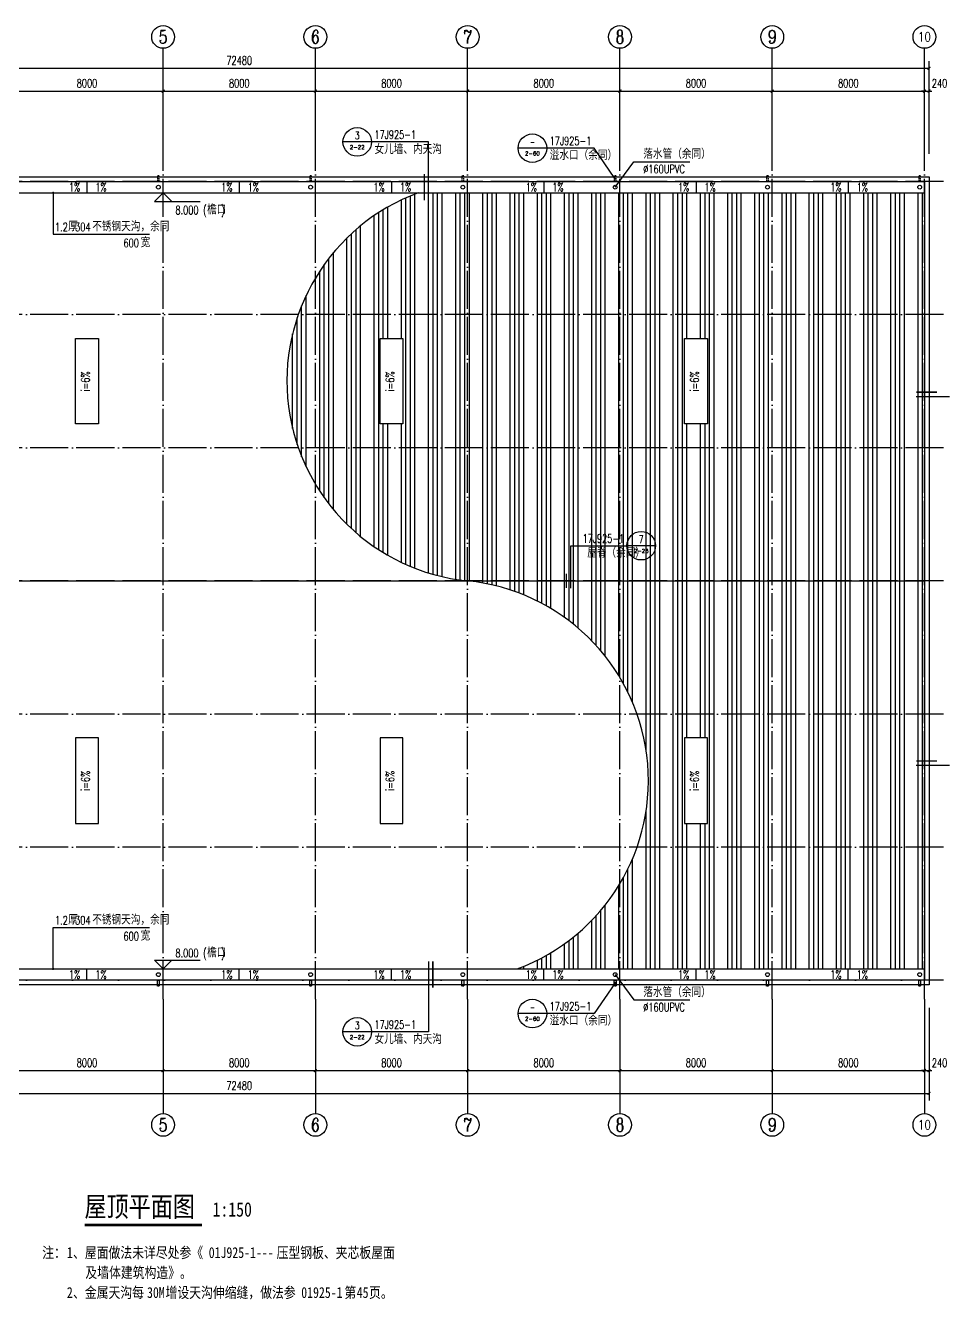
# Model space of a CAD drawing. Extents: x -16809 to 109341, y -15901 to 593582.
# Drawn here: x 30260 to 78490, y 222524 to 289508 of the extents above; entities that cross this region are included whole.
import ezdxf
from ezdxf.enums import TextEntityAlignment as Align

# ---------------------------------------------------------------- set-up
doc = ezdxf.new("R2010")
doc.units = 0
doc.header["$LTSCALE"] = 1000
doc.header["$MEASUREMENT"] = 0
doc.linetypes.add('DASH', pattern=[0.35, 0.25, -0.1])
doc.linetypes.add('DOTE', pattern=[2.42, 2, -0.2, 0.02, -0.2])
doc.layers.get('Defpoints').update_dxf_attribs({"color": 250})
for name, color, linetype in [('0 - 屋顶', 150, 'Continuous'), ('2D_ROOF', 150, 'Continuous'), ('AXIS', 171, 'Continuous'), ('AXIS_TEXT', 7, 'Continuous'), ('DIM_ELEV', 171, 'Continuous'), ('DIM_IDEN', 150, 'Continuous'), ('DIM_LEAD', 171, 'Continuous'), ('DIM_SYMB', 171, 'Continuous'), ('DOTE', 14, 'DOTE'), ('PUB_TEXT', 7, 'Continuous'), ('ROOF', 150, 'Continuous'), ('立面线', 7, 'Continuous')]:
    doc.layers.add(name, color=color, linetype=linetype)
doc.styles.add('_TCH_AXIS', font='COMPLEX', dxfattribs={"bigfont": 'GBCBIG'})
doc.styles.add('_TCH_DIM', font='SIMPLEX', dxfattribs={"bigfont": 'GBCBIG'})
doc.styles.add('_TCH_DIM_T3', font='SIMPLEX', dxfattribs={"width": 0.705882, "bigfont": 'GBCBIG'})
doc.styles.add('_TCH_LABEL', font='COMPLEX', dxfattribs={"bigfont": 'GBCBIG'})
doc.styles.add('COMPLEX', font='COMPLEX')
doc.styles.add('宋体', font='', dxfattribs={"width": 0.8})
doc.styles.get('宋体').set_extended_font_data('SimSun')
doc.dimstyles.new('_TCH_ARCH&&150', dxfattribs={"dimtxt": 446.25, "dimasz": 150, "dimexe": 375, "dimexo": 450, "dimgap": 189.375, "dimtad": 1, "dimdec": 0, "dimzin": 0, "dimdsep": 46, "dimtxsty": '_TCH_DIM_T3', "dimblk": 'ARCHTICK', "dimcen": 0.09, "dimclrt": 7, "dimazin": 2, "dimtfac": 1, "dimtdec": 0, "dimtix": 1, "dimtmove": 2, "dimatfit": 3, "dimfxl": 0, "dimtolj": 1, "dimtzin": 0, "dimarcsym": 0})

# ---------------------------------------------------------------- blocks, each defined once
blk = doc.blocks.new('_AXISO')
blk.add_circle((0, 0), 0.5)
at = {"layer": 'AXIS_TEXT', "style": 'COMPLEX', "width": 1.041667}
blk.add_attdef('A', text='', height=0.56, dxfattribs=at).set_placement((-0.25, -0.28), (0.25, -0.28), align=Align.FIT)
blk = doc.blocks.new('_ArchTick')
at = {"color": 0, "linetype": 'ByBlock', "const_width": 0.4}
blk.add_lwpolyline([(-0.5, -0.5), (0.5, 0.5)], dxfattribs=at)
blk = doc.blocks.new('*D295')
at = {"layer": 'AXIS', "color": 0, "lineweight": -2}
for p, q in [((5250, 237858), (5250, 232983)), ((77730, 237858), (77730, 232983)), ((5250, 233358), (77730, 233358))]:
    blk.add_line(p, q, dxfattribs=at)
at = {"layer": 'Defpoints', "color": 0}
for p in [(5250, 238308), (77730, 238308), (77730, 233358)]:
    blk.add_point(p, dxfattribs=at)
at = {"layer": 'AXIS', "color": 0, "lineweight": -2, "xscale": 150, "yscale": 150, "zscale": 150, "rotation": 180}
blk.add_blockref('_ArchTick', (5250, 233358), dxfattribs=at)
at = {"layer": 'AXIS', "color": 0, "lineweight": -2, "xscale": 150, "yscale": 150, "zscale": 150}
blk.add_blockref('_ArchTick', (77730, 233358), dxfattribs=at)
at = {"layer": 'AXIS', "color": 7, "insert": (41490, 233770), "char_height": 446.2, "attachment_point": 5, "style": '_TCH_DIM_T3'}
blk.add_mtext('\\A1;72480', dxfattribs=at)
blk = doc.blocks.new('*D300')
at = {"layer": 'AXIS', "color": 0, "lineweight": -2}
for p, q in [((29490, 237858), (29490, 234183)), ((37490, 237858), (37490, 234183)), ((29490, 234558), (37490, 234558))]:
    blk.add_line(p, q, dxfattribs=at)
at = {"layer": 'Defpoints', "color": 0}
for p in [(29490, 238308), (37490, 238308), (37490, 234558)]:
    blk.add_point(p, dxfattribs=at)
at = {"layer": 'AXIS', "color": 0, "lineweight": -2, "xscale": 150, "yscale": 150, "zscale": 150, "rotation": 180}
blk.add_blockref('_ArchTick', (29490, 234558), dxfattribs=at)
at = {"layer": 'AXIS', "color": 0, "lineweight": -2, "xscale": 150, "yscale": 150, "zscale": 150}
blk.add_blockref('_ArchTick', (37490, 234558), dxfattribs=at)
at = {"layer": 'AXIS', "color": 7, "insert": (33490, 234970), "char_height": 446.2, "attachment_point": 5, "style": '_TCH_DIM_T3'}
blk.add_mtext('\\A1;8000', dxfattribs=at)
blk = doc.blocks.new('*D301')
at = {"layer": 'AXIS', "color": 0, "lineweight": -2}
for p, q in [((37490, 237858), (37490, 234183)), ((45490, 237858), (45490, 234183)), ((37490, 234558), (45490, 234558))]:
    blk.add_line(p, q, dxfattribs=at)
at = {"layer": 'Defpoints', "color": 0}
for p in [(37490, 238308), (45490, 238308), (45490, 234558)]:
    blk.add_point(p, dxfattribs=at)
at = {"layer": 'AXIS', "color": 0, "lineweight": -2, "xscale": 150, "yscale": 150, "zscale": 150, "rotation": 180}
blk.add_blockref('_ArchTick', (37490, 234558), dxfattribs=at)
at = {"layer": 'AXIS', "color": 0, "lineweight": -2, "xscale": 150, "yscale": 150, "zscale": 150}
blk.add_blockref('_ArchTick', (45490, 234558), dxfattribs=at)
at = {"layer": 'AXIS', "color": 7, "insert": (41490, 234970), "char_height": 446.2, "attachment_point": 5, "style": '_TCH_DIM_T3'}
blk.add_mtext('\\A1;8000', dxfattribs=at)
blk = doc.blocks.new('*D302')
at = {"layer": 'AXIS', "color": 0, "lineweight": -2}
for p, q in [((45490, 237858), (45490, 234183)), ((53490, 237858), (53490, 234183)), ((45490, 234558), (53490, 234558))]:
    blk.add_line(p, q, dxfattribs=at)
at = {"layer": 'Defpoints', "color": 0}
for p in [(45490, 238308), (53490, 238308), (53490, 234558)]:
    blk.add_point(p, dxfattribs=at)
at = {"layer": 'AXIS', "color": 0, "lineweight": -2, "xscale": 150, "yscale": 150, "zscale": 150, "rotation": 180}
blk.add_blockref('_ArchTick', (45490, 234558), dxfattribs=at)
at = {"layer": 'AXIS', "color": 0, "lineweight": -2, "xscale": 150, "yscale": 150, "zscale": 150}
blk.add_blockref('_ArchTick', (53490, 234558), dxfattribs=at)
at = {"layer": 'AXIS', "color": 7, "insert": (49490, 234970), "char_height": 446.2, "attachment_point": 5, "style": '_TCH_DIM_T3'}
blk.add_mtext('\\A1;8000', dxfattribs=at)
blk = doc.blocks.new('*D303')
at = {"layer": 'AXIS', "color": 0, "lineweight": -2}
for p, q in [((53490, 237858), (53490, 234183)), ((61490, 237858), (61490, 234183)), ((53490, 234558), (61490, 234558))]:
    blk.add_line(p, q, dxfattribs=at)
at = {"layer": 'Defpoints', "color": 0}
for p in [(53490, 238308), (61490, 238308), (61490, 234558)]:
    blk.add_point(p, dxfattribs=at)
at = {"layer": 'AXIS', "color": 0, "lineweight": -2, "xscale": 150, "yscale": 150, "zscale": 150, "rotation": 180}
blk.add_blockref('_ArchTick', (53490, 234558), dxfattribs=at)
at = {"layer": 'AXIS', "color": 0, "lineweight": -2, "xscale": 150, "yscale": 150, "zscale": 150}
blk.add_blockref('_ArchTick', (61490, 234558), dxfattribs=at)
at = {"layer": 'AXIS', "color": 7, "insert": (57490, 234970), "char_height": 446.2, "attachment_point": 5, "style": '_TCH_DIM_T3'}
blk.add_mtext('\\A1;8000', dxfattribs=at)
blk = doc.blocks.new('*D304')
at = {"layer": 'AXIS', "color": 0, "lineweight": -2}
for p, q in [((61490, 237858), (61490, 234183)), ((69490, 237858), (69490, 234183)), ((61490, 234558), (69490, 234558))]:
    blk.add_line(p, q, dxfattribs=at)
at = {"layer": 'Defpoints', "color": 0}
for p in [(61490, 238308), (69490, 238308), (69490, 234558)]:
    blk.add_point(p, dxfattribs=at)
at = {"layer": 'AXIS', "color": 0, "lineweight": -2, "xscale": 150, "yscale": 150, "zscale": 150, "rotation": 180}
blk.add_blockref('_ArchTick', (61490, 234558), dxfattribs=at)
at = {"layer": 'AXIS', "color": 0, "lineweight": -2, "xscale": 150, "yscale": 150, "zscale": 150}
blk.add_blockref('_ArchTick', (69490, 234558), dxfattribs=at)
at = {"layer": 'AXIS', "color": 7, "insert": (65490, 234970), "char_height": 446.2, "attachment_point": 5, "style": '_TCH_DIM_T3'}
blk.add_mtext('\\A1;8000', dxfattribs=at)
blk = doc.blocks.new('*D305')
at = {"layer": 'AXIS', "color": 0, "lineweight": -2}
for p, q in [((69490, 237858), (69490, 234183)), ((77490, 237858), (77490, 234183)), ((69490, 234558), (77490, 234558))]:
    blk.add_line(p, q, dxfattribs=at)
at = {"layer": 'Defpoints', "color": 0}
for p in [(69490, 238308), (77490, 238308), (77490, 234558)]:
    blk.add_point(p, dxfattribs=at)
at = {"layer": 'AXIS', "color": 0, "lineweight": -2, "xscale": 150, "yscale": 150, "zscale": 150, "rotation": 180}
blk.add_blockref('_ArchTick', (69490, 234558), dxfattribs=at)
at = {"layer": 'AXIS', "color": 0, "lineweight": -2, "xscale": 150, "yscale": 150, "zscale": 150}
blk.add_blockref('_ArchTick', (77490, 234558), dxfattribs=at)
at = {"layer": 'AXIS', "color": 7, "insert": (73490, 234970), "char_height": 446.2, "attachment_point": 5, "style": '_TCH_DIM_T3'}
blk.add_mtext('\\A1;8000', dxfattribs=at)
blk = doc.blocks.new('*D306')
at = {"layer": 'AXIS', "color": 0, "lineweight": -2}
for p, q in [((77490, 237858), (77490, 234183)), ((77730, 237858), (77730, 234183)), ((77490, 234558), (77340, 234558)), ((77490, 234558), (77730, 234558)), ((77730, 234558), (77880, 234558))]:
    blk.add_line(p, q, dxfattribs=at)
at = {"layer": 'Defpoints', "color": 0}
for p in [(77490, 238308), (77730, 238308), (77730, 234558)]:
    blk.add_point(p, dxfattribs=at)
at = {"layer": 'AXIS', "color": 0, "lineweight": -2, "xscale": 150, "yscale": 150, "zscale": 150}
blk.add_blockref('_ArchTick', (77490, 234558), dxfattribs=at)
at = {"layer": 'AXIS', "color": 0, "lineweight": -2, "xscale": 150, "yscale": 150, "zscale": 150, "rotation": 180}
blk.add_blockref('_ArchTick', (77730, 234558), dxfattribs=at)
at = {"layer": 'AXIS', "color": 7, "insert": (78285, 234970), "char_height": 446.2, "attachment_point": 5, "style": '_TCH_DIM_T3'}
blk.add_mtext('\\A1;240', dxfattribs=at)
blk = doc.blocks.new('*D307')
at = {"layer": 'AXIS', "color": 0, "lineweight": -2}
for p, q in [((5250, 282758), (5250, 287633)), ((77730, 282758), (77730, 287633)), ((5250, 287258), (77730, 287258))]:
    blk.add_line(p, q, dxfattribs=at)
at = {"layer": 'Defpoints', "color": 0}
for p in [(77730, 287258), (5250, 282308), (77730, 282308)]:
    blk.add_point(p, dxfattribs=at)
at = {"layer": 'AXIS', "color": 0, "lineweight": -2, "xscale": 150, "yscale": 150, "zscale": 150, "rotation": 180}
blk.add_blockref('_ArchTick', (5250, 287258), dxfattribs=at)
at = {"layer": 'AXIS', "color": 0, "lineweight": -2, "xscale": 150, "yscale": 150, "zscale": 150}
blk.add_blockref('_ArchTick', (77730, 287258), dxfattribs=at)
at = {"layer": 'AXIS', "color": 7, "insert": (41490, 287670), "char_height": 446.2, "attachment_point": 5, "style": '_TCH_DIM_T3'}
blk.add_mtext('\\A1;72480', dxfattribs=at)
blk = doc.blocks.new('*D312')
at = {"layer": 'AXIS', "color": 0, "lineweight": -2}
for p, q in [((29490, 282758), (29490, 286433)), ((29490, 286058), (37490, 286058)), ((37490, 282758), (37490, 286433))]:
    blk.add_line(p, q, dxfattribs=at)
at = {"layer": 'Defpoints', "color": 0}
for p in [(37490, 286058), (29490, 282308), (37490, 282308)]:
    blk.add_point(p, dxfattribs=at)
at = {"layer": 'AXIS', "color": 0, "lineweight": -2, "xscale": 150, "yscale": 150, "zscale": 150, "rotation": 180}
blk.add_blockref('_ArchTick', (29490, 286058), dxfattribs=at)
at = {"layer": 'AXIS', "color": 0, "lineweight": -2, "xscale": 150, "yscale": 150, "zscale": 150}
blk.add_blockref('_ArchTick', (37490, 286058), dxfattribs=at)
at = {"layer": 'AXIS', "color": 7, "insert": (33490, 286470), "char_height": 446.2, "attachment_point": 5, "style": '_TCH_DIM_T3'}
blk.add_mtext('\\A1;8000', dxfattribs=at)
blk = doc.blocks.new('*D313')
at = {"layer": 'AXIS', "color": 0, "lineweight": -2}
for p, q in [((37490, 282758), (37490, 286433)), ((37490, 286058), (45490, 286058)), ((45490, 282758), (45490, 286433))]:
    blk.add_line(p, q, dxfattribs=at)
at = {"layer": 'Defpoints', "color": 0}
for p in [(45490, 286058), (37490, 282308), (45490, 282308)]:
    blk.add_point(p, dxfattribs=at)
at = {"layer": 'AXIS', "color": 0, "lineweight": -2, "xscale": 150, "yscale": 150, "zscale": 150, "rotation": 180}
blk.add_blockref('_ArchTick', (37490, 286058), dxfattribs=at)
at = {"layer": 'AXIS', "color": 0, "lineweight": -2, "xscale": 150, "yscale": 150, "zscale": 150}
blk.add_blockref('_ArchTick', (45490, 286058), dxfattribs=at)
at = {"layer": 'AXIS', "color": 7, "insert": (41490, 286470), "char_height": 446.2, "attachment_point": 5, "style": '_TCH_DIM_T3'}
blk.add_mtext('\\A1;8000', dxfattribs=at)
blk = doc.blocks.new('*D314')
at = {"layer": 'AXIS', "color": 0, "lineweight": -2}
for p, q in [((45490, 282758), (45490, 286433)), ((45490, 286058), (53490, 286058)), ((53490, 282758), (53490, 286433))]:
    blk.add_line(p, q, dxfattribs=at)
at = {"layer": 'Defpoints', "color": 0}
for p in [(53490, 286058), (45490, 282308), (53490, 282308)]:
    blk.add_point(p, dxfattribs=at)
at = {"layer": 'AXIS', "color": 0, "lineweight": -2, "xscale": 150, "yscale": 150, "zscale": 150, "rotation": 180}
blk.add_blockref('_ArchTick', (45490, 286058), dxfattribs=at)
at = {"layer": 'AXIS', "color": 0, "lineweight": -2, "xscale": 150, "yscale": 150, "zscale": 150}
blk.add_blockref('_ArchTick', (53490, 286058), dxfattribs=at)
at = {"layer": 'AXIS', "color": 7, "insert": (49490, 286470), "char_height": 446.2, "attachment_point": 5, "style": '_TCH_DIM_T3'}
blk.add_mtext('\\A1;8000', dxfattribs=at)
blk = doc.blocks.new('*D315')
at = {"layer": 'AXIS', "color": 0, "lineweight": -2}
for p, q in [((53490, 282758), (53490, 286433)), ((53490, 286058), (61490, 286058)), ((61490, 282758), (61490, 286433))]:
    blk.add_line(p, q, dxfattribs=at)
at = {"layer": 'Defpoints', "color": 0}
for p in [(61490, 286058), (53490, 282308), (61490, 282308)]:
    blk.add_point(p, dxfattribs=at)
at = {"layer": 'AXIS', "color": 0, "lineweight": -2, "xscale": 150, "yscale": 150, "zscale": 150, "rotation": 180}
blk.add_blockref('_ArchTick', (53490, 286058), dxfattribs=at)
at = {"layer": 'AXIS', "color": 0, "lineweight": -2, "xscale": 150, "yscale": 150, "zscale": 150}
blk.add_blockref('_ArchTick', (61490, 286058), dxfattribs=at)
at = {"layer": 'AXIS', "color": 7, "insert": (57490, 286470), "char_height": 446.2, "attachment_point": 5, "style": '_TCH_DIM_T3'}
blk.add_mtext('\\A1;8000', dxfattribs=at)
blk = doc.blocks.new('*D316')
at = {"layer": 'AXIS', "color": 0, "lineweight": -2}
for p, q in [((61490, 282758), (61490, 286433)), ((61490, 286058), (69490, 286058)), ((69490, 282758), (69490, 286433))]:
    blk.add_line(p, q, dxfattribs=at)
at = {"layer": 'Defpoints', "color": 0}
for p in [(69490, 286058), (61490, 282308), (69490, 282308)]:
    blk.add_point(p, dxfattribs=at)
at = {"layer": 'AXIS', "color": 0, "lineweight": -2, "xscale": 150, "yscale": 150, "zscale": 150, "rotation": 180}
blk.add_blockref('_ArchTick', (61490, 286058), dxfattribs=at)
at = {"layer": 'AXIS', "color": 0, "lineweight": -2, "xscale": 150, "yscale": 150, "zscale": 150}
blk.add_blockref('_ArchTick', (69490, 286058), dxfattribs=at)
at = {"layer": 'AXIS', "color": 7, "insert": (65490, 286470), "char_height": 446.2, "attachment_point": 5, "style": '_TCH_DIM_T3'}
blk.add_mtext('\\A1;8000', dxfattribs=at)
blk = doc.blocks.new('*D317')
at = {"layer": 'AXIS', "color": 0, "lineweight": -2}
for p, q in [((69490, 282758), (69490, 286433)), ((69490, 286058), (77490, 286058)), ((77490, 282758), (77490, 286433))]:
    blk.add_line(p, q, dxfattribs=at)
at = {"layer": 'Defpoints', "color": 0}
for p in [(77490, 286058), (69490, 282308), (77490, 282308)]:
    blk.add_point(p, dxfattribs=at)
at = {"layer": 'AXIS', "color": 0, "lineweight": -2, "xscale": 150, "yscale": 150, "zscale": 150, "rotation": 180}
blk.add_blockref('_ArchTick', (69490, 286058), dxfattribs=at)
at = {"layer": 'AXIS', "color": 0, "lineweight": -2, "xscale": 150, "yscale": 150, "zscale": 150}
blk.add_blockref('_ArchTick', (77490, 286058), dxfattribs=at)
at = {"layer": 'AXIS', "color": 7, "insert": (73490, 286470), "char_height": 446.2, "attachment_point": 5, "style": '_TCH_DIM_T3'}
blk.add_mtext('\\A1;8000', dxfattribs=at)
blk = doc.blocks.new('*D318')
at = {"layer": 'AXIS', "color": 0, "lineweight": -2}
for p, q in [((77490, 286058), (77340, 286058)), ((77490, 282758), (77490, 286433)), ((77490, 286058), (77730, 286058)), ((77730, 282758), (77730, 286433)), ((77730, 286058), (77880, 286058))]:
    blk.add_line(p, q, dxfattribs=at)
at = {"layer": 'Defpoints', "color": 0}
for p in [(77730, 286058), (77490, 282308), (77730, 282308)]:
    blk.add_point(p, dxfattribs=at)
at = {"layer": 'AXIS', "color": 0, "lineweight": -2, "xscale": 150, "yscale": 150, "zscale": 150}
blk.add_blockref('_ArchTick', (77490, 286058), dxfattribs=at)
at = {"layer": 'AXIS', "color": 0, "lineweight": -2, "xscale": 150, "yscale": 150, "zscale": 150, "rotation": 180}
blk.add_blockref('_ArchTick', (77730, 286058), dxfattribs=at)
at = {"layer": 'AXIS', "color": 7, "insert": (78285, 286470), "char_height": 446.2, "attachment_point": 5, "style": '_TCH_DIM_T3'}
blk.add_mtext('\\A1;240', dxfattribs=at)

msp = doc.modelspace()

# ---------------------------------------------------------------- hatches: boundary and pattern name
at = {"layer": '立面线'}
h = msp.add_hatch(dxfattribs=at)
h.set_pattern_fill('ANSI34,_O', color=250, scale=150, angle=45)
h.set_pattern_definition([(90, (-4e-12, 25847.2), (-1428.75, 3e-13), []), (90, (238.1, 26085.3), (-1428.75, 3e-13), []), (90, (476.3, 26323.4), (-1428.75, 3e-13), []), (90, (714.4, 26561.5), (-1428.75, 3e-13), [])])
h.paths.add_polyline_path([(77490.2, 280707.7), (50892.5, 280707.7, 0.7953565), (53490.2, 260307.7), (77490.2, 260307.7)])
h.paths.add_polyline_path([(66090.2, 268557.7), (64890.2, 268557.7), (64890.2, 273057.7), (66090.2, 273057.7)], flags=16)
h.paths.add_polyline_path([(50090.2, 268557.7), (48890.2, 268557.7), (48890.2, 273057.7), (50090.2, 273057.7)], flags=16)
h.paths.add_polyline_path([(77490.2, 260307.7), (53490.2, 260307.7, -0.7953565), (56087.9, 239907.7), (77490.2, 239907.7)])
h.paths.add_polyline_path([(66090.2, 252057.7), (66090.2, 247557.7), (64890.2, 247557.7), (64890.2, 252057.7)], flags=16)
h.paths.add_polyline_path([(65744.3, 249156.1), (65744.3, 250459.2), (65074.9, 250459.2), (65074.9, 249156.1)], flags=8)

# ---------------------------------------------------------------- linework, layer by layer
at = {"color": 6, "linetype": 'DASH', "ltscale": 0.3}
for points in [[(37290.2, 281607.7), (37190.2, 281607.7), (37190.2, 281307.7), (37290.2, 281307.7)], [(45290.2, 281607.7), (45190.2, 281607.7), (45190.2, 281307.7), (45290.2, 281307.7)], [(53290.2, 281607.7), (53190.2, 281607.7), (53190.2, 281307.7), (53290.2, 281307.7)], [(61290.2, 281607.7), (61190.2, 281607.7), (61190.2, 281307.7), (61290.2, 281307.7)], [(69290.2, 281607.7), (69190.2, 281607.7), (69190.2, 281307.7), (69290.2, 281307.7)], [(77290.2, 281607.7), (77190.2, 281607.7), (77190.2, 281307.7), (77290.2, 281307.7)], [(37290.2, 239007.7), (37190.2, 239007.7), (37190.2, 239307.7), (37290.2, 239307.7)], [(45290.2, 239007.7), (45190.2, 239007.7), (45190.2, 239307.7), (45290.2, 239307.7)], [(53290.2, 239007.7), (53190.2, 239007.7), (53190.2, 239307.7), (53290.2, 239307.7)], [(61290.2, 239007.7), (61190.2, 239007.7), (61190.2, 239307.7), (61290.2, 239307.7)], [(69290.2, 239007.7), (69190.2, 239007.7), (69190.2, 239307.7), (69290.2, 239307.7)], [(77290.2, 239007.7), (77190.2, 239007.7), (77190.2, 239307.7), (77290.2, 239307.7)]]:
    msp.add_lwpolyline(points, close=True, dxfattribs=at)
at = {"color": 6}
for centre in [(37240.2, 281007.7), (45240.2, 281007.7), (53240.2, 281007.7), (61240.2, 281007.7), (69240.2, 281007.7), (77240.2, 281007.7), (37240.2, 239607.7), (45240.2, 239607.7), (53240.2, 239607.7), (61240.2, 239607.7), (69240.2, 239607.7), (77240.2, 239607.7)]:
    msp.add_circle(centre, 100, dxfattribs=at)
at = {"layer": '0 - 屋顶'}
for p, q in [((33490.2, 281307.7), (33490.2, 280707.7)), ((41490.2, 281307.7), (41490.2, 280707.7)), ((49490.2, 281307.7), (49490.2, 280707.7)), ((57490.2, 281307.7), (57490.2, 280707.7)), ((65490.2, 281307.7), (65490.2, 280707.7)), ((73490.2, 281307.7), (73490.2, 280707.7)), ((33490.2, 239307.7), (33490.2, 239907.7)), ((41490.2, 239307.7), (41490.2, 239907.7)), ((49490.2, 239307.7), (49490.2, 239907.7)), ((57490.2, 239307.7), (57490.2, 239907.7)), ((65490.2, 239307.7), (65490.2, 239907.7)), ((73490.2, 239307.7), (73490.2, 239907.7))]:
    msp.add_line(p, q, dxfattribs=at)
at = {"layer": '2D_ROOF'}
for points in [[(34090.2, 273057.7), (34090.2, 268557.7), (32890.2, 268557.7), (32890.2, 273057.7)], [(50090.2, 273057.7), (50090.2, 268557.7), (48890.2, 268557.7), (48890.2, 273057.7)], [(66090.2, 273057.7), (66090.2, 268557.7), (64890.2, 268557.7), (64890.2, 273057.7)], [(34090.2, 247557.7), (34090.2, 252057.7), (32890.2, 252057.7), (32890.2, 247557.7)], [(50090.2, 247557.7), (50090.2, 252057.7), (48890.2, 252057.7), (48890.2, 247557.7)], [(66090.2, 247557.7), (66090.2, 252057.7), (64890.2, 252057.7), (64890.2, 247557.7)]]:
    msp.add_lwpolyline(points, close=True, dxfattribs=at)
at = {"layer": 'AXIS'}
for p, q in [((37490.2, 282307.7), (37490.2, 288307.7)), ((45490.2, 282307.7), (45490.2, 288307.7)), ((53490.2, 282307.7), (53490.2, 288307.7)), ((61490.2, 282307.7), (61490.2, 288307.7)), ((69490.2, 282307.7), (69490.2, 288307.7)), ((77490.2, 282307.7), (77490.2, 288307.7)), ((37490.2, 238307.7), (37490.2, 232307.7)), ((45490.2, 238307.7), (45490.2, 232307.7)), ((53490.2, 238307.7), (53490.2, 232307.7)), ((61490.2, 238307.7), (61490.2, 232307.7)), ((69490.2, 238307.7), (69490.2, 232307.7)), ((77490.2, 238307.7), (77490.2, 232307.7))]:
    msp.add_line(p, q, dxfattribs=at)
at = {"layer": 'DIM_ELEV'}
for p, q in [((37490.2, 280707.7), (37040.2, 280257.7)), ((37490.2, 280707.7), (37940.2, 280257.7)), ((37040.2, 280257.7), (39440.2, 280257.7)), ((37490.2, 239907.7), (37040.2, 240357.7)), ((37040.2, 240357.7), (39440.2, 240357.7)), ((37490.2, 239907.7), (37940.2, 240357.7))]:
    msp.add_line(p, q, dxfattribs=at)
at = {"layer": 'DIM_IDEN'}
for p, q in [((48436.8, 283386.6), (46936.8, 283386.6)), ((51436.8, 283386.6), (48436.8, 283386.6)), ((51436.8, 280317.1), (51436.8, 283386.6)), ((57642.8, 283056.5), (56142.8, 283056.5)), ((60140.1, 283056.5), (57642.8, 283056.5)), ((61223.2, 281467.8), (60140.1, 283056.5)), ((77060.3, 270005.2), (78804.1, 270005.2)), ((58904.5, 262155.4), (61858.1, 262155.4)), ((58904.5, 259932.7), (58904.5, 262155.4)), ((63358.1, 262155.4), (61858.1, 262155.4)), ((77060.3, 250610.2), (78804.1, 250610.2)), ((51436.8, 240298.2), (51436.8, 236598)), ((61223.2, 239147.5), (60140.1, 237558.8)), ((57642.8, 237558.8), (56142.8, 237558.8)), ((60140.1, 237558.8), (57642.8, 237558.8)), ((48436.8, 236598), (46936.8, 236598)), ((51436.8, 236598), (48436.8, 236598))]:
    msp.add_line(p, q, dxfattribs=at)
at = {"layer": 'DIM_IDEN', "const_width": 75}
for points in [[(51211.8, 280317.1), (51211.8, 281698.2)], [(77060.3, 270230.2), (78155.7, 270230.2)], [(58679.5, 259932.7), (58679.5, 260682.7)], [(77060.3, 250835.2), (78155.7, 250835.2)], [(51661.8, 240298.2), (51661.8, 238917.1)]]:
    msp.add_lwpolyline(points, dxfattribs=at)
at = {"layer": 'DIM_IDEN'}
for centre, radius in [((47686.8, 283386.6), 750), ((56892.8, 283056.5), 750), ((61240.1, 281442.9), 30.1), ((62608.1, 262155.4), 750), ((61240.1, 239172.4), 30.1), ((56892.8, 237558.8), 750), ((47686.8, 236598), 750)]:
    msp.add_circle(centre, radius, dxfattribs=at)
at = {"layer": 'DIM_LEAD'}
for p, q in [((61240.2, 281007.7), (62227.8, 282342.3)), ((62227.8, 282342.3), (65163.8, 282342.3)), ((31709.8, 280707.7), (31709.8, 278532.1)), ((31709.8, 278532.1), (36778.1, 278532.1)), ((31709.8, 239907.7), (31709.8, 242083.2)), ((31709.8, 242083.2), (36778.1, 242083.2)), ((61240.2, 239607.7), (62227.8, 238273)), ((62227.8, 238273), (65163.8, 238273))]:
    msp.add_line(p, q, dxfattribs=at)
at = {"layer": 'DIM_LEAD', "const_width": 60}
for points in [[(31709.8, 280737.7, 1), (31709.8, 280677.7, 1)], [(31709.8, 239877.7, 1), (31709.8, 239937.7, 1)]]:
    msp.add_lwpolyline(points, format="xyb", close=True, dxfattribs=at)
at = {"layer": 'DIM_SYMB'}
for points in [[(32389.9, 281007.7, 0, 0, 0), (30939.9, 281007.7, 120, 0, 0), (30489.9, 281007.7, 0, 0, 0)], [(34590.6, 281007.7, 0, 0, 0), (36040.6, 281007.7, 120, 0, 0), (36490.6, 281007.7, 0, 0, 0)], [(40389.9, 281007.7, 0, 0, 0), (38939.9, 281007.7, 120, 0, 0), (38489.9, 281007.7, 0, 0, 0)], [(42590.6, 281007.7, 0, 0, 0), (44040.6, 281007.7, 120, 0, 0), (44490.6, 281007.7, 0, 0, 0)], [(48389.9, 281007.7, 0, 0, 0), (46939.9, 281007.7, 120, 0, 0), (46489.9, 281007.7, 0, 0, 0)], [(50590.6, 281007.7, 0, 0, 0), (52040.6, 281007.7, 120, 0, 0), (52490.6, 281007.7, 0, 0, 0)], [(56389.9, 281007.7, 0, 0, 0), (54939.9, 281007.7, 120, 0, 0), (54489.9, 281007.7, 0, 0, 0)], [(58590.6, 281007.7, 0, 0, 0), (60040.6, 281007.7, 120, 0, 0), (60490.6, 281007.7, 0, 0, 0)], [(64389.9, 281007.7, 0, 0, 0), (62939.9, 281007.7, 120, 0, 0), (62489.9, 281007.7, 0, 0, 0)], [(66590.6, 281007.7, 0, 0, 0), (68040.6, 281007.7, 120, 0, 0), (68490.6, 281007.7, 0, 0, 0)], [(72389.9, 281007.7, 0, 0, 0), (70939.9, 281007.7, 120, 0, 0), (70489.9, 281007.7, 0, 0, 0)], [(74590.6, 281007.7, 0, 0, 0), (76040.6, 281007.7, 120, 0, 0), (76490.6, 281007.7, 0, 0, 0)], [(33790.2, 269557.7, 0, 0, 0), (33790.2, 271607.7, 120, 0, 0), (33790.2, 272057.7, 0, 0, 0)], [(49790.2, 269557.7, 0, 0, 0), (49790.2, 271607.7, 120, 0, 0), (49790.2, 272057.7, 0, 0, 0)], [(65790.2, 269557.7, 0, 0, 0), (65790.2, 271607.7, 120, 0, 0), (65790.2, 272057.7, 0, 0, 0)], [(33790.2, 251057.7, 0, 0, 0), (33790.2, 249007.7, 120, 0, 0), (33790.2, 248557.7, 0, 0, 0)], [(49790.2, 251057.7, 0, 0, 0), (49790.2, 249007.7, 120, 0, 0), (49790.2, 248557.7, 0, 0, 0)], [(65790.2, 251057.7, 0, 0, 0), (65790.2, 249007.7, 120, 0, 0), (65790.2, 248557.7, 0, 0, 0)], [(32389.9, 239607.7, 0, 0, 0), (30939.9, 239607.7, 120, 0, 0), (30489.9, 239607.7, 0, 0, 0)], [(34590.6, 239607.7, 0, 0, 0), (36040.6, 239607.7, 120, 0, 0), (36490.6, 239607.7, 0, 0, 0)], [(40389.9, 239607.7, 0, 0, 0), (38939.9, 239607.7, 120, 0, 0), (38489.9, 239607.7, 0, 0, 0)], [(42590.6, 239607.7, 0, 0, 0), (44040.6, 239607.7, 120, 0, 0), (44490.6, 239607.7, 0, 0, 0)], [(48389.9, 239607.7, 0, 0, 0), (46939.9, 239607.7, 120, 0, 0), (46489.9, 239607.7, 0, 0, 0)], [(50590.6, 239607.7, 0, 0, 0), (52040.6, 239607.7, 120, 0, 0), (52490.6, 239607.7, 0, 0, 0)], [(56389.9, 239607.7, 0, 0, 0), (54939.9, 239607.7, 120, 0, 0), (54489.9, 239607.7, 0, 0, 0)], [(58590.6, 239607.7, 0, 0, 0), (60040.6, 239607.7, 120, 0, 0), (60490.6, 239607.7, 0, 0, 0)], [(64389.9, 239607.7, 0, 0, 0), (62939.9, 239607.7, 120, 0, 0), (62489.9, 239607.7, 0, 0, 0)], [(66590.6, 239607.7, 0, 0, 0), (68040.6, 239607.7, 120, 0, 0), (68490.6, 239607.7, 0, 0, 0)], [(72389.9, 239607.7, 0, 0, 0), (70939.9, 239607.7, 120, 0, 0), (70489.9, 239607.7, 0, 0, 0)], [(74590.6, 239607.7, 0, 0, 0), (76040.6, 239607.7, 120, 0, 0), (76490.6, 239607.7, 0, 0, 0)]]:
    msp.add_lwpolyline(points, format="xyseb", dxfattribs=at)
at = {"layer": 'DIM_SYMB', "const_width": 140}
msp.add_lwpolyline([(33359.9, 226441.3), (39528.2, 226441.3)], dxfattribs=at)
at = {"layer": 'DOTE'}
for p, q in [((37490.2, 238307.7), (37490.2, 282307.7)), ((45490.2, 238307.7), (45490.2, 282307.7)), ((53490.2, 238307.7), (53490.2, 282307.7)), ((61490.2, 238307.7), (61490.2, 282307.7)), ((69490.2, 238307.7), (69490.2, 282307.7)), ((77490.2, 238307.7), (77490.2, 282307.7)), ((78490.2, 281307.7), (4490.2, 281307.7)), ((78490.2, 274307.7), (4490.2, 274307.7)), ((78490.2, 267307.7), (4490.2, 267307.7)), ((78490.2, 260307.7), (4490.2, 260307.7)), ((78490.2, 253307.7), (4490.2, 253307.7)), ((78490.2, 246307.7), (4490.2, 246307.7)), ((78490.2, 239307.7), (4490.2, 239307.7))]:
    msp.add_line(p, q, dxfattribs=at)
at = {"layer": 'ROOF'}
for p, q in [((5490.2, 280707.7), (77490.2, 280707.7)), ((5490.2, 260307.7), (77490.2, 260307.7)), ((5490.2, 239907.7), (77490.2, 239907.7))]:
    msp.add_line(p, q, dxfattribs=at)
for points in [[(5250.2, 281547.7), (77730.2, 281547.7), (77730.2, 239067.7), (5250.2, 239067.7)], [(5490.2, 281307.7), (77490.2, 281307.7), (77490.2, 239307.7), (5490.2, 239307.7)]]:
    msp.add_lwpolyline(points, close=True, dxfattribs=at)
for centre, start, end in [((54547.2, 270807.7), 110.262552, 264.251405), ((52433.2, 249807.7), 290.262552, 84.251405)]:
    msp.add_arc(centre, 10553.1, start, end, dxfattribs=at)

# ---------------------------------------------------------------- block references
at = {"layer": 'AXIS'}
ref = msp.add_blockref('_AXISO', (37490.2, 288907.7), dxfattribs=dict(at, xscale=1200, yscale=1200, zscale=1200))
ref.add_attrib('A', '5', dxfattribs={"layer": 'AXIS_TEXT', "height": 698.9, "style": '_TCH_AXIS'}).set_placement((37257.2, 288558.2), (37723.2, 288558.2), align=Align.FIT)
ref = msp.add_blockref('_AXISO', (45490.2, 288907.7), dxfattribs=dict(at, xscale=1200, yscale=1200, zscale=1200))
ref.add_attrib('A', '6', dxfattribs={"layer": 'AXIS_TEXT', "height": 698.9, "style": '_TCH_AXIS'}).set_placement((45257.2, 288558.2), (45723.2, 288558.2), align=Align.FIT)
ref = msp.add_blockref('_AXISO', (53490.2, 288907.7), dxfattribs=dict(at, xscale=1200, yscale=1200, zscale=1200))
ref.add_attrib('A', '7', dxfattribs={"layer": 'AXIS_TEXT', "height": 698.9, "style": '_TCH_AXIS'}).set_placement((53257.2, 288558.2), (53723.2, 288558.2), align=Align.FIT)
ref = msp.add_blockref('_AXISO', (61490.2, 288907.7), dxfattribs=dict(at, xscale=1200, yscale=1200, zscale=1200))
ref.add_attrib('A', '8', dxfattribs={"layer": 'AXIS_TEXT', "height": 698.9, "style": '_TCH_AXIS'}).set_placement((61257.2, 288558.2), (61723.2, 288558.2), align=Align.FIT)
ref = msp.add_blockref('_AXISO', (69490.2, 288907.7), dxfattribs=dict(at, xscale=1200, yscale=1200, zscale=1200))
ref.add_attrib('A', '9', dxfattribs={"layer": 'AXIS_TEXT', "height": 698.9, "style": '_TCH_AXIS'}).set_placement((69257.2, 288558.2), (69723.2, 288558.2), align=Align.FIT)
ref = msp.add_blockref('_AXISO', (77490.2, 288907.7), dxfattribs=dict(at, xscale=1200, yscale=1200, zscale=1200))
ref.add_attrib('A', '10', dxfattribs={"layer": 'AXIS_TEXT', "height": 492.67, "style": '_TCH_AXIS'}).set_placement((77150, 288661.3), (77830.4, 288661.3), align=Align.FIT)
ref = msp.add_blockref('_AXISO', (37490.2, 231707.7), dxfattribs=dict(at, xscale=1200, yscale=1200, zscale=1200))
ref.add_attrib('A', '5', dxfattribs={"layer": 'AXIS_TEXT', "height": 698.9, "style": '_TCH_AXIS'}).set_placement((37257.2, 231358.2), (37723.2, 231358.2), align=Align.FIT)
ref = msp.add_blockref('_AXISO', (45490.2, 231707.7), dxfattribs=dict(at, xscale=1200, yscale=1200, zscale=1200))
ref.add_attrib('A', '6', dxfattribs={"layer": 'AXIS_TEXT', "height": 698.9, "style": '_TCH_AXIS'}).set_placement((45257.2, 231358.2), (45723.2, 231358.2), align=Align.FIT)
ref = msp.add_blockref('_AXISO', (53490.2, 231707.7), dxfattribs=dict(at, xscale=1200, yscale=1200, zscale=1200))
ref.add_attrib('A', '7', dxfattribs={"layer": 'AXIS_TEXT', "height": 698.9, "style": '_TCH_AXIS'}).set_placement((53257.2, 231358.2), (53723.2, 231358.2), align=Align.FIT)
ref = msp.add_blockref('_AXISO', (61490.2, 231707.7), dxfattribs=dict(at, xscale=1200, yscale=1200, zscale=1200))
ref.add_attrib('A', '8', dxfattribs={"layer": 'AXIS_TEXT', "height": 698.9, "style": '_TCH_AXIS'}).set_placement((61257.2, 231358.2), (61723.2, 231358.2), align=Align.FIT)
ref = msp.add_blockref('_AXISO', (69490.2, 231707.7), dxfattribs=dict(at, xscale=1200, yscale=1200, zscale=1200))
ref.add_attrib('A', '9', dxfattribs={"layer": 'AXIS_TEXT', "height": 698.9, "style": '_TCH_AXIS'}).set_placement((69257.2, 231358.2), (69723.2, 231358.2), align=Align.FIT)
ref = msp.add_blockref('_AXISO', (77490.2, 231707.7), dxfattribs=dict(at, xscale=1200, yscale=1200, zscale=1200))
ref.add_attrib('A', '10', dxfattribs={"layer": 'AXIS_TEXT', "height": 492.67, "style": '_TCH_AXIS'}).set_placement((77150, 231461.3), (77830.4, 231461.3), align=Align.FIT)

# ---------------------------------------------------------------- texts
at = {"layer": 'PUB_TEXT', "style": '_TCH_LABEL'}
for s, height, p, p2 in [('3', 391.5, (47556.3, 283525.5), (47817.3, 283525.5)), ('2-22', 204.59, (47297.1, 283007.6), (48076.5, 283007.6)), ('2-60', 204.59, (56503.2, 282677.4), (57282.5, 282677.4)), ('7', 391.5, (62477.6, 262294.2), (62738.6, 262294.2)), ('2-23', 204.59, (62218.4, 261776.3), (62997.8, 261776.3)), ('3', 391.5, (47556.3, 236736.8), (47817.3, 236736.8)), ('2-60', 204.59, (56503.2, 237179.8), (57282.5, 237179.8)), ('2-22', 204.59, (47297.1, 236218.9), (48076.5, 236218.9))]:
    msp.add_text(s, height=height, dxfattribs=at).set_placement(p, p2, align=Align.FIT)
at = {"layer": 'PUB_TEXT'}
for s, height, style, width, p in [('17J925-1', 446.25, '_TCH_LABEL', 0.705882, (48594.3, 283544.1)), ('17J925-1', 446.25, '_TCH_LABEL', 0.705882, (57800.3, 283214)), ('%%c160UPVC', 446.25, '_TCH_DIM', 0.705882, (62711.3, 281738.6)), ('1%', 446.25, '_TCH_DIM', 0.705882, (32539.9, 280784.5)), ('1%', 446.25, '_TCH_DIM', 0.705882, (33930.6, 280784.5)), ('1%', 446.25, '_TCH_DIM', 0.705882, (40539.9, 280784.5)), ('1%', 446.25, '_TCH_DIM', 0.705882, (41930.6, 280784.5)), ('1%', 446.25, '_TCH_DIM', 0.705882, (48539.9, 280784.5)), ('1%', 446.25, '_TCH_DIM', 0.705882, (49930.6, 280784.5)), ('1%', 446.25, '_TCH_DIM', 0.705882, (56539.9, 280784.5)), ('1%', 446.25, '_TCH_DIM', 0.705882, (57930.6, 280784.5)), ('1%', 446.25, '_TCH_DIM', 0.705882, (64539.9, 280784.5)), ('1%', 446.25, '_TCH_DIM', 0.705882, (65930.6, 280784.5)), ('1%', 446.25, '_TCH_DIM', 0.705882, (72539.9, 280784.5)), ('1%', 446.25, '_TCH_DIM', 0.705882, (73930.6, 280784.5)), ('8.000', 446.25, '_TCH_DIM', 0.705882, (38135.2, 279575.2)), ('(', 446.2, '_TCH_DIM', 0.705882, (39590.2, 279575.2)), (')', 446.2, '_TCH_DIM', 0.705882, (40537.4, 279575.2)), ('1.2', 446.25, '_TCH_DIM', 0.705882, (31808, 278689.6)), ('304', 446.25, '_TCH_DIM', 0.705882, (32866.6, 278689.6)), ('600', 446.25, '_TCH_DIM', 0.705882, (35407.8, 277849.6)), ('17J925-1', 446.25, '_TCH_LABEL', 0.705882, (59525.6, 262312.9)), ('1.2', 446.25, '_TCH_DIM', 0.705882, (31808, 242240.7)), ('304', 446.25, '_TCH_DIM', 0.705882, (32866.6, 242240.7)), ('600', 446.25, '_TCH_DIM', 0.705882, (35407.8, 241400.7)), ('8.000', 446.25, '_TCH_DIM', 0.705882, (38135.2, 240515.2)), ('(', 446.2, '_TCH_DIM', 0.705882, (39590.2, 240515.2)), (')', 446.2, '_TCH_DIM', 0.705882, (40537.4, 240515.2)), ('1%', 446.25, '_TCH_DIM', 0.705882, (32539.9, 239384.5)), ('1%', 446.25, '_TCH_DIM', 0.705882, (33930.6, 239384.5)), ('1%', 446.25, '_TCH_DIM', 0.705882, (40539.9, 239384.5)), ('1%', 446.25, '_TCH_DIM', 0.705882, (41930.6, 239384.5)), ('1%', 446.25, '_TCH_DIM', 0.705882, (48539.9, 239384.5)), ('1%', 446.25, '_TCH_DIM', 0.705882, (49930.6, 239384.5)), ('1%', 446.25, '_TCH_DIM', 0.705882, (56539.9, 239384.5)), ('1%', 446.25, '_TCH_DIM', 0.705882, (57930.6, 239384.5)), ('1%', 446.25, '_TCH_DIM', 0.705882, (64539.9, 239384.5)), ('1%', 446.25, '_TCH_DIM', 0.705882, (65930.6, 239384.5)), ('1%', 446.25, '_TCH_DIM', 0.705882, (72539.9, 239384.5)), ('1%', 446.25, '_TCH_DIM', 0.705882, (73930.6, 239384.5)), ('17J925-1', 446.25, '_TCH_LABEL', 0.705882, (57800.3, 237716.3)), ('%%c160UPVC', 446.25, '_TCH_DIM', 0.705882, (62711.3, 237669.3)), ('17J925-1', 446.25, '_TCH_LABEL', 0.705882, (48594.3, 236755.5)), ('屋顶平面图', 1063.29, '宋体', 0.8, (33359.9, 226880.8)), ('1:150', 759.49, '宋体', 0.8, (40088.2, 226880.8)), ('注：', 569.62, '宋体', 0.8, (31137, 224707.5)), ('1', 569.6, '宋体', 0.8, (32433.2, 224707.5)), ('、屋面做法未详尽处参《', 569.62, '宋体', 0.8, (32757.3, 224707.5)), ('01J925-1---', 569.62, '宋体', 0.8, (39886.4, 224707.5)), ('压型钢板、夹芯板屋面', 569.62, '宋体', 0.8, (43450.9, 224707.5)), ('及墙体建筑构造》。', 569.62, '宋体', 0.8, (33405.4, 223657.5)), ('2', 569.6, '宋体', 0.8, (32433.2, 222607.5)), ('、金属天沟每', 569.62, '宋体', 0.8, (32757.3, 222607.5)), ('30M', 569.62, '宋体', 0.8, (36645.9, 222607.5)), ('增设天沟伸缩缝，做法参', 569.62, '宋体', 0.8, (37618, 222607.5)), ('01925-1', 569.62, '宋体', 0.8, (44747.1, 222607.5)), ('第', 569.6, '宋体', 0.8, (47015.5, 222607.5)), ('45', 569.62, '宋体', 0.8, (47663.6, 222607.5)), ('页。', 569.62, '宋体', 0.8, (48311.7, 222607.5))]:
    msp.add_text(s, height=height, dxfattribs=dict(at, style=style, width=width)).set_placement(p)
at = {"layer": 'PUB_TEXT', "style": '_TCH_LABEL', "width": 0.777778}
for p, p2 in [((56762.3, 283195.3), (57023.3, 283195.3)), ((56762.3, 237697.7), (57023.3, 237697.7))]:
    msp.add_text('-', height=391.5, dxfattribs=at).set_placement(p, p2, align=Align.FIT)
at = {"layer": 'PUB_TEXT'}
for s, height, style, p in [('女儿墙、内天沟', 506.38, '_TCH_LABEL', (48594.3, 282748.8)), ('溢水口（余同）', 506.38, '_TCH_LABEL', (57800.3, 282435.4)), ('落水管（余同）', 506.38, '_TCH_DIM', (62718.1, 282499.8)), ('檐口', 506.38, '_TCH_DIM', (39800.2, 279575.2)), ('厚', 506.4, '_TCH_DIM', (32498, 278689.6)), ('不锈钢天沟，余同', 506.38, '_TCH_DIM', (33766.6, 278689.6)), ('宽', 506.4, '_TCH_DIM', (36307.8, 277849.6)), ('屋脊（余同）', 506.38, '_TCH_LABEL', (59769.7, 261528.7)), ('厚', 506.4, '_TCH_DIM', (32498, 242240.7)), ('不锈钢天沟，余同', 506.38, '_TCH_DIM', (33766.6, 242240.7)), ('宽', 506.4, '_TCH_DIM', (36307.8, 241400.7)), ('檐口', 506.38, '_TCH_DIM', (39800.2, 240515.2)), ('落水管（余同）', 506.38, '_TCH_DIM', (62718.1, 238430.5)), ('溢水口（余同）', 506.38, '_TCH_LABEL', (57800.3, 236937.8)), ('女儿墙、内天沟', 506.38, '_TCH_LABEL', (48594.3, 235960.2))]:
    msp.add_text(s, height=height, dxfattribs=dict(at, style=style)).set_placement(p)
at = {"layer": 'PUB_TEXT', "style": '_TCH_DIM', "width": 0.705882}
for p in [(33632.7, 270267.7), (49632.7, 270267.7), (65632.7, 270267.7), (33632.7, 249267.7), (49632.7, 249267.7), (65632.7, 249267.7)]:
    msp.add_text('i=6%', height=446.25, rotation=90, dxfattribs=at).set_placement(p)

# ---------------------------------------------------------------- dimensions: what is measured, and where the dimension line sits
at = {"layer": 'AXIS'}
for p1, p2, distance, picture, middle in [((5250.2, 282307.7), (77730.2, 282307.7), 4950, '*D307', (41490.2, 287670.2)), ((29490.2, 282307.7), (37490.2, 282307.7), 3750, '*D312', (33490.2, 286470.2)), ((37490.2, 282307.7), (45490.2, 282307.7), 3750, '*D313', (41490.2, 286470.2)), ((45490.2, 282307.7), (53490.2, 282307.7), 3750, '*D314', (49490.2, 286470.2)), ((53490.2, 282307.7), (61490.2, 282307.7), 3750, '*D315', (57490.2, 286470.2)), ((61490.2, 282307.7), (69490.2, 282307.7), 3750, '*D316', (65490.2, 286470.2)), ((69490.2, 282307.7), (77490.2, 282307.7), 3750, '*D317', (73490.2, 286470.2)), ((5250.2, 238307.7), (77730.2, 238307.7), -4950, '*D295', (41490.2, 233770.2)), ((29490.2, 238307.7), (37490.2, 238307.7), -3750, '*D300', (33490.2, 234970.2)), ((37490.2, 238307.7), (45490.2, 238307.7), -3750, '*D301', (41490.2, 234970.2)), ((45490.2, 238307.7), (53490.2, 238307.7), -3750, '*D302', (49490.2, 234970.2)), ((53490.2, 238307.7), (61490.2, 238307.7), -3750, '*D303', (57490.2, 234970.2)), ((61490.2, 238307.7), (69490.2, 238307.7), -3750, '*D304', (65490.2, 234970.2)), ((69490.2, 238307.7), (77490.2, 238307.7), -3750, '*D305', (73490.2, 234970.2))]:
    dim = msp.add_aligned_dim(p1=p1, p2=p2, distance=distance, dimstyle='_TCH_ARCH&&150', dxfattribs=at)
    dim.commit()
    dim.dimension.update_dxf_attribs({"geometry": picture, "text_midpoint": middle})
for base, p1, p2, picture, middle in [((77730.2, 286057.7), (77490.2, 282307.7), (77730.2, 282307.7), '*D318', (78285.2, 286470.2)), ((77730.2, 234557.7), (77490.2, 238307.7), (77730.2, 238307.7), '*D306', (78285.2, 234970.2))]:
    dim = msp.add_linear_dim(base=base, p1=p1, p2=p2, angle=0, dimstyle='_TCH_ARCH&&150', dxfattribs=at)
    dim.commit()
    dim.dimension.update_dxf_attribs({"geometry": picture, "text_midpoint": middle, "dimtype": 161})

doc.saveas('drawing.dxf')
